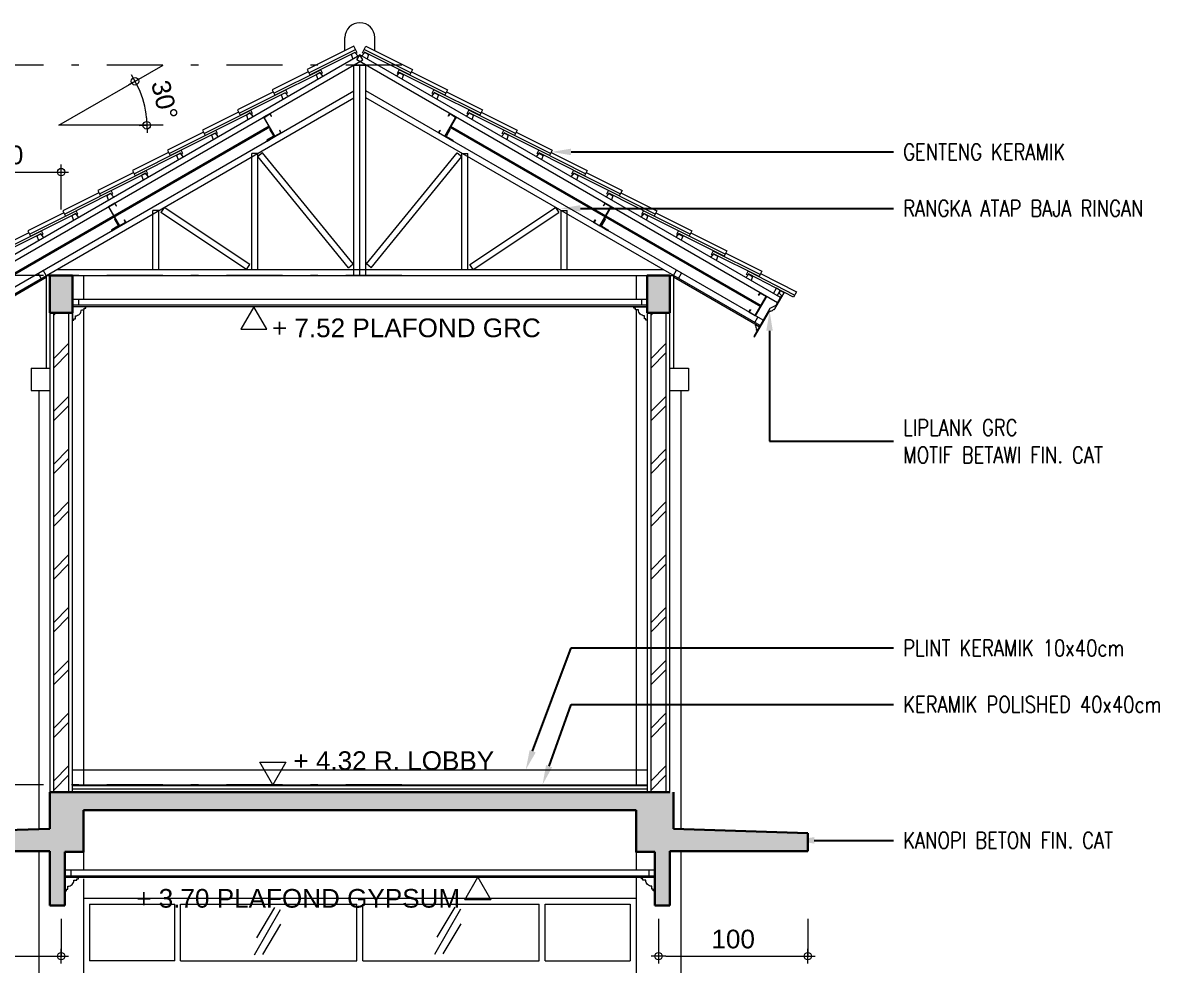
# Model space of a CAD drawing. Header units: millimetres. Extents: x -11 to 1625, y -267 to 180.
# Drawn here: x 1135.52 to 1150.74, y 147.93 to 160.56 of the extents above; entities that cross this region are included whole.
import ezdxf
from ezdxf import colors
from ezdxf.entities.mleader import LeaderData, LeaderLine
from ezdxf.math import Vec2, Vec3

# ---------------------------------------------------------------- set-up
doc = ezdxf.new("R2010")
doc.units = ezdxf.units.MM
doc.linetypes.add('DASHDOT2', pattern=[0.5, 0.25, -0.125, 0, -0.125])
for name, color, linetype, lineweight in [('ars', 11, 'Continuous', 5), ('AS2', 7, 'Continuous', 0), ('blk', 1, 'Continuous', 30), ('GEN', 11, 'Continuous', 5), ('kap', 71, 'Continuous', 15), ('kus', 63, 'Continuous', 15), ('lan', 7, 'Continuous', 15), ('not', 7, 'Continuous', 20), ('pla', 213, 'Continuous', 15), ('sol kol', 8, 'Continuous', 0), ('tem', 5, 'Continuous', 20), ('TEXT KETERANGAN', 7, 'Continuous', 9), ('u', 6, 'Continuous', 20)]:
    doc.layers.add(name, color=color, linetype=linetype, lineweight=lineweight)
doc.styles.add('ATTR', font='romans.shx', dxfattribs={"width": 0.8, "height": 1.735066})
doc.styles.add('S', font='SIMPLEX', dxfattribs={"width": 1.1})
doc.styles.get("Standard").update_dxf_attribs({"font": 'ARIALUNI.TTF'})
doc.linetypes.add('BATTING', pattern='A,0.0001,-0.1,[134,ltypeshp.shx,S=0.1,R=0,X=-0.1,Y=0],-0.2,[134,ltypeshp.shx,S=0.1,R=180,X=0.1,Y=0],-0.1', length=0.4001)
doc.dimstyles.new('SK 50', dxfattribs={"dimtxt": 0.25, "dimasz": 0.1, "dimexe": 0, "dimexo": 0, "dimgap": 0.1, "dimtad": 1, "dimdec": 0, "dimlfac": 50, "dimzin": 12, "dimdsep": 46, "dimtxsty": 'Standard', "dimblk": 'BULAT', "dimcen": 0.1, "dimclrd": 256, "dimclre": 256, "dimclrt": 256, "dimadec": 0, "dimazin": 3, "dimtfac": 1, "dimtdec": 0, "dimtofl": 0, "dimtmove": 0, "dimatfit": 3, "dimldrblk": 'BULAT', "dimfxl": 0, "dimtolj": 1, "dimtzin": 0, "dimlwd": -1, "dimlwe": -1, "dimarcsym": 0})
doc.dimstyles.new('SK100', dxfattribs={"dimtxt": 0.25, "dimasz": 0.1, "dimexe": 0.1, "dimexo": 0, "dimgap": 0.15, "dimtad": 1, "dimdec": 0, "dimlfac": 100, "dimzin": 12, "dimdsep": 46, "dimtxsty": 'Standard', "dimblk": 'BULAT', "dimcen": 0.1, "dimclrd": 256, "dimclre": 256, "dimclrt": 256, "dimadec": 0, "dimazin": 3, "dimtfac": 1, "dimtdec": 0, "dimtofl": 0, "dimtmove": 0, "dimatfit": 3, "dimldrblk": 'BULAT', "dimfxl": 0, "dimtolj": 1, "dimtzin": 0, "dimlwd": -1, "dimlwe": -1, "dimarcsym": 0})

# ---------------------------------------------------------------- blocks, each defined once
blk = doc.blocks.new('BULAT')
for p, q in [((-1, 0), (1, 0)), ((0, -1), (0, 1))]:
    blk.add_line(p, q)
blk.add_circle((0, 0), 0.5)
blk = doc.blocks.new('*D103')
at = {"layer": 'Defpoints', "color": 0, "ltscale": 0.15}
for p in [(1136.032, 158.555), (1134.632, 158.055), (1136.032, 158.055)]:
    blk.add_point(p, dxfattribs=at)
at = {"layer": 'u', "ltscale": 0.15}
for p, q in [((1134.632, 158.055), (1134.632, 158.555)), ((1134.732, 158.555), (1135.932, 158.555)), ((1136.032, 158.055), (1136.032, 158.555))]:
    blk.add_line(p, q, dxfattribs=at)
at = {"layer": 'u', "ltscale": 0.15, "xscale": 0.1, "yscale": 0.1, "zscale": 0.1, "rotation": 180}
blk.add_blockref('BULAT', (1134.632, 158.555), dxfattribs=at)
at = {"layer": 'u', "ltscale": 0.15, "xscale": 0.1, "yscale": 0.1, "zscale": 0.1}
blk.add_blockref('BULAT', (1136.032, 158.555), dxfattribs=at)
at = {"layer": 'u', "ltscale": 0.15, "insert": (1135.332, 158.783), "char_height": 0.25, "attachment_point": 5}
blk.add_mtext('\\A1;70', dxfattribs=at)
blk = doc.blocks.new('PEILA')
blk.add_lwpolyline([(-0.188, -0.325), (0.188, -0.325), (0, 0)], close=True)
at = {"style": 'S', "width": 1.1, "flags": 4}
blk.add_attdef('CAT', (0.265, -0.289), '', height=0.2, dxfattribs=at)
blk = doc.blocks.new('PEIL')
blk.add_lwpolyline([(-0.188, 0.325), (0.188, 0.325), (0, 0)], close=True)
at = {"style": 'S', "width": 1.1, "flags": 4}
blk.add_attdef('CAT', (0.265, 0.036), '', height=0.2, dxfattribs=at)
blk = doc.blocks.new('*D150')
at = {"layer": 'Defpoints', "color": 0, "ltscale": 0.15}
for p in [(1144.032, 148.554), (1146.032, 148.554), (1146.032, 148.054)]:
    blk.add_point(p, dxfattribs=at)
at = {"layer": 'u', "ltscale": 0.15}
for p, q in [((1144.032, 148.554), (1144.032, 148.054)), ((1146.032, 148.554), (1146.032, 148.054)), ((1144.132, 148.054), (1145.932, 148.054))]:
    blk.add_line(p, q, dxfattribs=at)
at = {"layer": 'u', "ltscale": 0.15, "xscale": 0.1, "yscale": 0.1, "zscale": 0.1, "rotation": 180}
blk.add_blockref('BULAT', (1144.032, 148.054), dxfattribs=at)
at = {"layer": 'u', "ltscale": 0.15, "xscale": 0.1, "yscale": 0.1, "zscale": 0.1}
blk.add_blockref('BULAT', (1146.032, 148.054), dxfattribs=at)
at = {"layer": 'u', "ltscale": 0.15, "insert": (1145.032, 148.282), "char_height": 0.25, "attachment_point": 5}
blk.add_mtext('\\A1;100', dxfattribs=at)
blk = doc.blocks.new('*D151')
at = {"layer": 'Defpoints', "color": 0, "ltscale": 0.15}
for p in [(1134.032, 148.554), (1136.032, 148.554), (1136.032, 148.054)]:
    blk.add_point(p, dxfattribs=at)
at = {"layer": 'u', "ltscale": 0.15}
for p, q in [((1134.032, 148.554), (1134.032, 148.054)), ((1136.032, 148.554), (1136.032, 148.054)), ((1134.132, 148.054), (1135.932, 148.054))]:
    blk.add_line(p, q, dxfattribs=at)
at = {"layer": 'u', "ltscale": 0.15, "xscale": 0.1, "yscale": 0.1, "zscale": 0.1, "rotation": 180}
blk.add_blockref('BULAT', (1134.032, 148.054), dxfattribs=at)
at = {"layer": 'u', "ltscale": 0.15, "xscale": 0.1, "yscale": 0.1, "zscale": 0.1}
blk.add_blockref('BULAT', (1136.032, 148.054), dxfattribs=at)
at = {"layer": 'u', "ltscale": 0.15, "insert": (1135.032, 148.282), "char_height": 0.25, "attachment_point": 5}
blk.add_mtext('\\A1;100', dxfattribs=at)
blk = doc.blocks.new('*D152')
at = {"layer": 'Defpoints', "color": 0}
for p in [(1137.399, 159.989), (1137.107, 159.585), (1136.001, 159.182), (1136.001, 159.182), (1137.399, 159.182)]:
    blk.add_point(p, dxfattribs=at)
at = {"layer": 'u'}
blk.add_arc((1136.001, 159.182), 1.178, 4.8668, 25.1332, dxfattribs=at)
at = {"layer": 'u', "xscale": 0.1, "yscale": 0.1, "zscale": 0.1}
for p, rotation in [((1137.021, 159.771), 117.5665893708485), ((1137.178, 159.182), 272.4334106291488)]:
    blk.add_blockref('BULAT', p, dxfattribs=dict(at, rotation=rotation))
at = {"layer": 'u', "insert": (1137.416, 159.521), "char_height": 0.25, "attachment_point": 5, "rotation": 283.4717}
blk.add_mtext('\\A1;30°', dxfattribs=at)

msp = doc.modelspace()

# ---------------------------------------------------------------- hatches: boundary and pattern name
at = {"layer": 'ars'}
h = msp.add_hatch(dxfattribs=at)
h.set_pattern_fill('TEMBOK', color=256, scale=0.5)
h.set_pattern_definition([(45, (1108.0408, 51.0927), (-0.3535534, 0.3535534), []), (45, (1108.1658, 51.0927), (-0.3535534, 0.3535534), [])])
h.paths.add_polyline_path([(1135.9323803, 150.2507312), (1135.9323803, 156.6707312), (1136.1323803, 156.6707312), (1136.1323803, 150.2507312)])
h = msp.add_hatch(dxfattribs=at)
h.set_pattern_fill('TEMBOK', color=256, scale=0.5)
h.set_pattern_definition([(45, (1116.0408, 51.0927), (-0.3535534, 0.3535534), []), (45, (1116.1658, 51.0927), (-0.3535534, 0.3535534), [])])
h.paths.add_polyline_path([(1143.9323803, 150.2507312), (1143.9323803, 156.6707312), (1144.1323803, 156.6707312), (1144.1323803, 150.2507312)])
at = {"layer": 'sol kol'}
h = msp.add_hatch(color=256, dxfattribs=at)
h.dxf.hatch_style = 1
h.paths.add_polyline_path([(1135.8823803, 156.6707312), (1136.1823803, 156.6707312), (1136.1823803, 157.1707312), (1135.8823803, 157.1707312)])
h = msp.add_hatch(color=256, dxfattribs=at)
h.dxf.hatch_style = 1
h.paths.add_polyline_path([(1144.1823803, 157.1707312), (1143.8823803, 157.1707312), (1143.8823803, 156.6707312), (1144.1823803, 156.6707312)])
h = msp.add_hatch(color=256, dxfattribs=at)
h.dxf.hatch_style = 1
h.paths.add_polyline_path([(1135.8823803, 150.2507312), (1135.8823803, 149.7607312), (1134.0323803, 149.7007312), (1134.0323803, 149.4607312), (1135.8823803, 149.4607312), (1135.8823803, 148.7307312), (1136.0823803, 148.7307312), (1136.0823803, 149.0507312), (1136.0823803, 149.1923769), (1136.0823803, 149.4507312), (1136.3323803, 149.4507312), (1136.3323803, 150.0107312), (1143.7323803, 150.0107312), (1143.7323803, 149.4507312), (1143.9823803, 149.4507312), (1143.9823803, 149.1958924), (1143.9823803, 149.0507312), (1143.9823803, 148.7307312), (1144.1823803, 148.7307312), (1144.1823803, 149.4607312), (1146.0323803, 149.4607312), (1146.0323803, 149.7007312), (1144.2323803, 149.7607312), (1144.2323803, 150.2507312)])

# ---------------------------------------------------------------- linework, layer by layer
at = {"layer": 'ars'}
for p, q in [((1138.818209, 159.1694189), (1134.6573034, 156.7671189)), ((1138.826209, 159.1555625), (1134.6653034, 156.7532625)), ((1141.2385516, 159.1555625), (1145.3994573, 156.7532625)), ((1141.2465516, 159.1694189), (1145.4074573, 156.7671189)), ((1134.6823803, 156.4836844), (1135.8323803, 157.1476372)), ((1145.3823803, 156.4836844), (1144.2323803, 157.1476372)), ((1143.8823803, 156.7507312), (1136.1823803, 156.7507312)), ((1136.1823803, 150.5507312), (1143.8823803, 150.5507312)), ((1136.0823803, 149.1107312), (1143.9823803, 149.1107312))]:
    msp.add_line(p, q, dxfattribs=at)
for points in [[(1140.0057577, 160.111394), (1139.9670975, 160.1583555), (1139.915136, 160.1283555), (1139.9364757, 160.071394)], [(1140.0590029, 160.111394), (1140.0976632, 160.1583555), (1140.1496247, 160.1283555), (1140.128285, 160.071394)], [(1139.5381913, 159.8414444), (1139.4995311, 159.888406), (1139.4475696, 159.858406), (1139.4689093, 159.8014444)], [(1140.5265693, 159.8414444), (1140.5652296, 159.888406), (1140.6171911, 159.858406), (1140.5958513, 159.8014444)], [(1139.070625, 159.5714949), (1139.0319647, 159.6184564), (1138.9800032, 159.5884564), (1139.0013429, 159.5314949)], [(1140.9941357, 159.5714949), (1141.032796, 159.6184564), (1141.0847575, 159.5884564), (1141.0634177, 159.5314949)], [(1138.6030586, 159.3015453), (1138.5643983, 159.3485068), (1138.5124368, 159.3185068), (1138.5337765, 159.2615453)], [(1141.4617021, 159.3015453), (1141.5003623, 159.3485068), (1141.5523239, 159.3185068), (1141.5309841, 159.2615453)], [(1138.1354922, 159.0315957), (1138.0968319, 159.0785572), (1138.0448704, 159.0485572), (1138.0662101, 158.9915957)], [(1141.9292685, 159.0315957), (1141.9679287, 159.0785572), (1142.0198903, 159.0485572), (1141.9985505, 158.9915957)], [(1137.6679258, 158.7616461), (1137.6292655, 158.8086076), (1137.577304, 158.7786076), (1137.5986438, 158.7216461)], [(1142.3968349, 158.7616461), (1142.4354951, 158.8086076), (1142.4874567, 158.7786076), (1142.4661169, 158.7216461)], [(1137.2003594, 158.4916965), (1137.1616991, 158.5386581), (1137.1097376, 158.5086581), (1137.1310774, 158.4516965)], [(1142.8644013, 158.4916965), (1142.9030615, 158.5386581), (1142.955023, 158.5086581), (1142.9336833, 158.4516965)], [(1136.732793, 158.221747), (1136.6941328, 158.2687085), (1136.6421712, 158.2387085), (1136.663511, 158.181747)], [(1143.3319677, 158.221747), (1143.3706279, 158.2687085), (1143.4225894, 158.2387085), (1143.4012497, 158.181747)], [(1136.2652266, 157.9517974), (1136.2265664, 157.9987589), (1136.1746048, 157.9687589), (1136.1959446, 157.9117974)], [(1143.799534, 157.9517974), (1143.8381943, 157.9987589), (1143.8901558, 157.9687589), (1143.8688161, 157.9117974)], [(1135.7976602, 157.6818478), (1135.759, 157.7288093), (1135.7070385, 157.6988093), (1135.7283782, 157.6418478)], [(1144.2671004, 157.6818478), (1144.3057607, 157.7288093), (1144.3577222, 157.6988093), (1144.3363825, 157.6418478)], [(1144.7346668, 157.4118982), (1144.7733271, 157.4588597), (1144.8252886, 157.4288597), (1144.8039489, 157.3718982)], [(1145.2022332, 157.1419486), (1145.2408935, 157.1889102), (1145.292855, 157.1589102), (1145.2715152, 157.1019486)]]:
    msp.add_lwpolyline(points, dxfattribs=at)
for points in [[(1138.8332253, 159.13421), (1138.8280292, 159.13121, 0.4142135624), (1138.825833, 159.1230138), (1138.873833, 159.0398754, -0.4142135624), (1138.8716369, 159.0316792), (1138.7884984, 158.9836792, 0.4142135624), (1138.7863023, 158.9754831), (1138.7893023, 158.9702869), (1138.8932253, 159.0302869)], [(1141.2315353, 159.13421), (1141.2367315, 159.13121, -0.4142135624), (1141.2389276, 159.1230138), (1141.1909276, 159.0398754, 0.4142135624), (1141.1931238, 159.0316792), (1141.2762622, 158.9836792, -0.4142135624), (1141.2784584, 158.9754831), (1141.2754584, 158.9702869), (1141.1715353, 159.0302869)], [(1136.7547643, 157.93421), (1136.7495682, 157.93121, 0.4142135624), (1136.747372, 157.9230138), (1136.795372, 157.8398754, -0.4142135624), (1136.7931759, 157.8316792), (1136.7100375, 157.7836792, 0.4142135624), (1136.7078413, 157.7754831), (1136.7108413, 157.7702869), (1136.8147643, 157.8302869)], [(1143.3099963, 157.93421), (1143.3151925, 157.93121, -0.4142135624), (1143.3173886, 157.9230138), (1143.2693886, 157.8398754, 0.4142135624), (1143.2715848, 157.8316792), (1143.3547232, 157.7836792, -0.4142135624), (1143.3569194, 157.7754831), (1143.3539194, 157.7702869), (1143.2499963, 157.8302869)], [(1145.3195047, 156.3467806), (1145.5195047, 156.6931907, 0.4142135624), (1145.5331649, 156.696851, 0.296440068), (1145.5756816, 156.718492), (1145.5843419, 156.713492), (1145.5893419, 156.7221523), (1145.7143419, 156.9386586), (1145.6623803, 156.9686586), (1145.6495765, 156.9344817), (1145.6806816, 156.9003573), (1145.6041431, 156.7677888), (1145.5223803, 156.7261715), (1145.3073803, 156.3537806)]]:
    msp.add_lwpolyline(points, format="xyb", close=True, dxfattribs=at)
for points in [[(1135.9323803, 150.2507312), (1135.9323803, 156.6707312), (1136.1323803, 156.6707312), (1136.1323803, 150.2507312)], [(1143.9323803, 150.2507312), (1143.9323803, 156.6707312), (1144.1323803, 156.6707312), (1144.1323803, 150.2507312)]]:
    msp.add_lwpolyline(points, close=True, dxfattribs=at)
at = {"layer": 'ars', "linetype": 'BATTING', "ltscale": 0.1}
msp.add_lwpolyline([(1136.1823803, 150.2957312), (1143.8823803, 150.2957312)], dxfattribs=at)
at = {"layer": 'ars', "color": 130}
for points in [[(1141.3025889, 148.7117556), (1141.0638375, 148.3080247)], [(1138.9661029, 148.6763676), (1138.6153072, 148.0678792)], [(1138.8869918, 148.7048765), (1138.6482404, 148.3011456)], [(1141.3817, 148.6832467), (1141.0309043, 148.0747583)], [(1138.9689909, 148.4813987), (1138.7302395, 148.0776677)], [(1141.384588, 148.4882778), (1141.1458366, 148.0845469)]]:
    msp.add_lwpolyline(points, dxfattribs=at)
at = {"layer": 'AS2', "linetype": 'DASHDOT2', "ltscale": 3}
for p, q in [((1140.5956662, 159.9882005), (1130.6958436, 159.9882005)), ((1140.5956662, 157.1707312), (1130.6958436, 157.1707312)), ((1140.5956662, 150.3507312), (1130.6958436, 150.3507312))]:
    msp.add_line(p, q, dxfattribs=at)
at = {"layer": 'blk'}
for p, q in [((1135.8823803, 150.2507312), (1144.1823803, 150.2507312)), ((1135.8823803, 150.2507312), (1135.8823803, 149.7607312)), ((1144.2323803, 150.2507312), (1144.2323803, 149.7607312)), ((1136.3323803, 150.0107312), (1143.7323803, 150.0107312)), ((1135.8823803, 149.7607312), (1134.0323803, 149.7007312)), ((1144.2323803, 149.7607312), (1146.0323803, 149.7007312)), ((1146.0323803, 149.7007312), (1146.0323803, 149.4607312)), ((1135.8823803, 149.4607312), (1134.0323803, 149.4607312)), ((1135.8823803, 149.4607312), (1135.8823803, 148.7307312)), ((1143.9823803, 149.4507312), (1143.9823803, 149.0507312)), ((1144.1823803, 149.4607312), (1144.1823803, 148.7307312)), ((1144.1823803, 149.4607312), (1146.0323803, 149.4607312)), ((1143.9823803, 149.2507312), (1143.9823803, 149.2507312)), ((1136.0823803, 149.0507312), (1136.0823803, 148.7307312)), ((1143.9823803, 149.0507312), (1143.9823803, 148.7307312)), ((1136.0823803, 148.7307312), (1135.8823803, 148.7307312)), ((1143.9823803, 148.7307312), (1144.1823803, 148.7307312))]:
    msp.add_line(p, q, dxfattribs=at)
for points in [[(1135.8823803, 156.6707312), (1136.1823803, 156.6707312), (1136.1823803, 157.1707312), (1135.8823803, 157.1707312)], [(1144.1823803, 156.6707312), (1143.8823803, 156.6707312), (1143.8823803, 157.1707312), (1144.1823803, 157.1707312)], [(1144.1823803, 156.6707312), (1143.8823803, 156.6707312), (1143.8823803, 157.1707312), (1144.1823803, 157.1707312)]]:
    msp.add_lwpolyline(points, close=True, dxfattribs=at)
for points in [[(1136.0823803, 149.4507312), (1136.3323803, 149.4507312), (1136.3323803, 150.0107312)], [(1143.9823803, 149.4507312), (1143.7323803, 149.4507312), (1143.7323803, 150.0107312)], [(1136.0823803, 149.4507312), (1136.0823803, 149.0507312)]]:
    msp.add_lwpolyline(points, dxfattribs=at)
at = {"layer": 'GEN', "color": 11}
for p, q in [((1139.3493742, 159.8832085), (1139.9753319, 160.1965407)), ((1140.7153864, 159.8832085), (1140.0894288, 160.1965407)), ((1138.8818079, 159.6132589), (1139.5077655, 159.9265911)), ((1141.1829528, 159.6132589), (1140.5569952, 159.9265911)), ((1138.4142415, 159.3433093), (1139.0401991, 159.6566415)), ((1141.6505192, 159.3433093), (1141.0245616, 159.6566415)), ((1137.9466751, 159.0733597), (1138.5726327, 159.3866919)), ((1142.1180856, 159.0733597), (1141.492128, 159.3866919)), ((1137.4791087, 158.8034102), (1138.1050663, 159.1167423)), ((1142.585652, 158.8034102), (1141.9596944, 159.1167423)), ((1137.0115423, 158.5334606), (1137.6374999, 158.8467927)), ((1143.0532184, 158.5334606), (1142.4272607, 158.8467927)), ((1136.5439759, 158.263511), (1137.1699335, 158.5768432)), ((1143.5207848, 158.263511), (1142.8948271, 158.5768432)), ((1136.0764095, 157.9935614), (1136.7023671, 158.3068936)), ((1143.9883511, 157.9935614), (1143.3623935, 158.3068936)), ((1135.6088431, 157.7236118), (1136.2348008, 158.036944)), ((1144.4559175, 157.7236118), (1143.8299599, 158.036944)), ((1135.140665, 157.4547218), (1135.7666227, 157.7680539)), ((1144.9240956, 157.4547218), (1144.298138, 157.7680539)), ((1145.3917935, 157.1849999), (1144.7658359, 157.4983321)), ((1145.8551106, 156.9050926), (1145.2342129, 157.2283356))]:
    msp.add_line(p, q, dxfattribs=at)
for points in [[(1139.952951, 160.2412519), (1139.3269934, 159.9279197), (1139.3628028, 159.8563817), (1139.9708759, 160.1607615), (1139.9798282, 160.142877), (1139.9977127, 160.1518294), (1139.952951, 160.2412519)], [(1140.1118097, 160.2412519), (1140.7377673, 159.9279197), (1140.7019579, 159.8563817), (1140.0938848, 160.1607615), (1140.0849324, 160.142877), (1140.0670479, 160.1518294), (1140.1118097, 160.2412519)], [(1139.3413641, 159.8992108), (1138.859427, 159.6579702), (1138.8952364, 159.5864321), (1139.5033095, 159.890812), (1139.5122618, 159.8729275), (1139.5301463, 159.8818798), (1139.5077655, 159.9265911)], [(1140.7233966, 159.8992108), (1141.2053337, 159.6579702), (1141.1695243, 159.5864321), (1140.5614512, 159.890812), (1140.5524988, 159.8729275), (1140.5346143, 159.8818798), (1140.5569952, 159.9265911)], [(1138.8737977, 159.6292612), (1138.3918606, 159.3880206), (1138.42767, 159.3164826), (1139.0357431, 159.6208624), (1139.0446955, 159.6029779), (1139.06258, 159.6119302), (1139.0401991, 159.6566415)], [(1141.190963, 159.6292612), (1141.6729001, 159.3880206), (1141.6370907, 159.3164826), (1141.0290176, 159.6208624), (1141.0200652, 159.6029779), (1141.0021807, 159.6119302), (1141.0245616, 159.6566415)], [(1138.4062313, 159.3593116), (1137.9242942, 159.118071), (1137.9601036, 159.046533), (1138.5681767, 159.3509128), (1138.5771291, 159.3330283), (1138.5950136, 159.3419806), (1138.5726327, 159.3866919)], [(1141.6585294, 159.3593116), (1142.1404665, 159.118071), (1142.1046571, 159.046533), (1141.4965839, 159.3509128), (1141.4876316, 159.3330283), (1141.4697471, 159.3419806), (1141.492128, 159.3866919)], [(1137.9386649, 159.089362), (1137.4567278, 158.8481214), (1137.4925372, 158.7765834), (1138.1006103, 159.0809632), (1138.1095627, 159.0630787), (1138.1274472, 159.0720311), (1138.1050663, 159.1167423)], [(1142.1260958, 159.089362), (1142.6080328, 158.8481214), (1142.5722235, 158.7765834), (1141.9641503, 159.0809632), (1141.955198, 159.0630787), (1141.9373135, 159.0720311), (1141.9596944, 159.1167423)], [(1137.4710985, 158.8194124), (1136.9891614, 158.5781718), (1137.0249708, 158.5066338), (1137.6330439, 158.8110136), (1137.6419963, 158.7931291), (1137.6598808, 158.8020815), (1137.6374999, 158.8467927)], [(1142.5936621, 158.8194124), (1143.0755992, 158.5781718), (1143.0397898, 158.5066338), (1142.4317167, 158.8110136), (1142.4227644, 158.7931291), (1142.4048799, 158.8020815), (1142.4272607, 158.8467927)], [(1137.0035321, 158.5494628), (1136.521595, 158.3082222), (1136.5574044, 158.2366842), (1137.1654776, 158.5410641), (1137.1744299, 158.5231796), (1137.1923144, 158.5321319), (1137.1699335, 158.5768432)], [(1143.0612285, 158.5494628), (1143.5431656, 158.3082222), (1143.5073562, 158.2366842), (1142.8992831, 158.5410641), (1142.8903308, 158.5231796), (1142.8724463, 158.5321319), (1142.8948271, 158.5768432)], [(1136.5359657, 158.2795133), (1136.0540286, 158.0382727), (1136.089838, 157.9667346), (1136.6979112, 158.2711145), (1136.7068635, 158.25323), (1136.724748, 158.2621823), (1136.7023671, 158.3068936)], [(1143.5287949, 158.2795133), (1144.010732, 158.0382727), (1143.9749226, 157.9667346), (1143.3668495, 158.2711145), (1143.3578972, 158.25323), (1143.3400126, 158.2621823), (1143.3623935, 158.3068936)], [(1136.0683993, 158.0095637), (1135.5864623, 157.7683231), (1135.6222717, 157.6967851), (1136.2303448, 158.0011649), (1136.2392971, 157.9832804), (1136.2571816, 157.9922327), (1136.2348008, 158.036944)], [(1143.9963613, 158.0095637), (1144.4782984, 157.7683231), (1144.442489, 157.6967851), (1143.8344159, 158.0011649), (1143.8254635, 157.9832804), (1143.807579, 157.9922327), (1143.8299599, 158.036944)], [(1135.6002352, 157.7406806), (1135.1182842, 157.499433), (1135.1540935, 157.427895), (1135.7621667, 157.7322748), (1135.771119, 157.7143903), (1135.7890035, 157.7233427), (1135.7666227, 157.7680539)], [(1144.4645254, 157.7406806), (1144.9464765, 157.499433), (1144.9106671, 157.427895), (1144.302594, 157.7322748), (1144.2936416, 157.7143903), (1144.2757571, 157.7233427), (1144.298138, 157.7680539)], [(1144.9322233, 157.4709588), (1145.4141744, 157.2297112), (1145.378365, 157.1581731), (1144.7702919, 157.462553), (1144.7613395, 157.4446685), (1144.743455, 157.4536208), (1144.7658359, 157.4983321)], [(1145.3988093, 157.1990157), (1145.8781994, 156.9494424), (1145.8412574, 156.8784827), (1145.2380996, 157.1924902), (1145.2288641, 157.1747503), (1145.2111241, 157.1839858), (1145.2342129, 157.2283356)]]:
    msp.add_lwpolyline(points, dxfattribs=at)
at = {"layer": 'kap'}
for p, q in [((1139.8323803, 160.1808985), (1139.8323803, 160.3554678)), ((1140.2323803, 160.1808985), (1140.2323803, 160.3554678)), ((1134.3990791, 156.8743766), (1140.0323803, 160.1267646)), ((1139.9923803, 160.0574825), (1140.0323803, 160.1267646)), ((1140.0723803, 160.0574825), (1140.0323803, 160.1267646)), ((1145.6656816, 156.8743766), (1140.0323803, 160.1267646)), ((1134.4390791, 156.8050945), (1140.0723803, 160.0574825)), ((1139.9523803, 157.1707312), (1139.9523803, 159.9882005)), ((1139.9523803, 159.9882005), (1140.1123803, 159.9882005)), ((1145.6256816, 156.8050945), (1139.9923803, 160.0574825)), ((1140.0323803, 157.1707312), (1140.0323803, 159.9882005)), ((1140.1123803, 157.1707312), (1140.1123803, 159.9882005)), ((1134.6323803, 156.5702869), (1139.9523803, 159.6417903)), ((1134.6723803, 156.5010049), (1139.9523803, 159.5494143)), ((1145.4323803, 156.5702869), (1140.1123803, 159.6417903)), ((1145.3923803, 156.5010049), (1140.1123803, 159.5494143)), ((1138.585235, 157.2507312), (1138.585235, 158.8062806)), ((1138.665235, 158.8062806), (1138.585235, 158.8062806)), ((1138.7271939, 158.8139658), (1138.665235, 158.7633585)), ((1138.665235, 157.2507312), (1138.665235, 158.8062806)), ((1139.8808341, 157.2750936), (1138.665235, 158.7633585)), ((1139.942793, 157.325701), (1138.7271939, 158.8139658)), ((1140.1219677, 157.325701), (1141.3375668, 158.8139658)), ((1140.1839265, 157.2750936), (1141.3995256, 158.7633585)), ((1141.3375668, 158.8139658), (1141.3995256, 158.7633585)), ((1141.3995256, 157.2507312), (1141.3995256, 158.8062806)), ((1141.3995256, 158.8062806), (1141.4795256, 158.8062806)), ((1141.4795256, 157.2507312), (1141.4795256, 158.8062806)), ((1137.2580897, 157.2507312), (1137.2580897, 158.0400529)), ((1137.3380897, 158.0400529), (1137.2580897, 158.0400529)), ((1137.3380897, 157.2507312), (1137.3380897, 158.0400529)), ((1137.4109614, 158.0821254), (1137.3665673, 158.0155735)), ((1138.5131535, 157.2507312), (1137.3665673, 158.0155735)), ((1138.5575476, 157.3172831), (1137.4109614, 158.0821254)), ((1141.507213, 157.3172831), (1142.6537992, 158.0821254)), ((1141.5516072, 157.2507312), (1142.6981934, 158.0155735)), ((1142.6537992, 158.0821254), (1142.6981934, 158.0155735)), ((1142.726671, 157.2507312), (1142.726671, 158.0400529)), ((1142.726671, 158.0400529), (1142.806671, 158.0400529)), ((1142.806671, 157.2507312), (1142.806671, 158.0400529)), ((1135.8323803, 157.1707312), (1135.7923803, 157.2400132)), ((1135.9709444, 157.2507312), (1144.0938163, 157.2507312)), ((1138.5131535, 157.2507312), (1138.5575476, 157.3172831)), ((1139.8808341, 157.2750936), (1139.942793, 157.325701)), ((1140.1839265, 157.2750936), (1140.1219677, 157.325701)), ((1141.5516072, 157.2507312), (1141.507213, 157.3172831)), ((1144.2323803, 157.1707312), (1144.2723803, 157.2400132)), ((1135.7630983, 157.1307312), (1135.7230983, 157.2000132)), ((1135.8323803, 157.1707312), (1144.2323803, 157.1707312)), ((1144.3016624, 157.1307312), (1144.3416624, 157.2000132)), ((1145.5704188, 156.9293766), (1145.6104188, 156.9986586)), ((1145.6623803, 156.9686586), (1145.6104188, 156.9986586)), ((1145.6223803, 156.8993766), (1145.6623803, 156.9686586)), ((1145.3230983, 156.5410049), (1145.3630983, 156.6102869))]:
    msp.add_line(p, q, dxfattribs=at)
for points in [[(1138.9558441, 159.1126279), (1138.9735441, 159.0819706), (1138.894909, 159.0365706), (1138.749509, 159.2884108), (1138.8281441, 159.3338108), (1138.8458441, 159.3031535), (1138.8498279, 159.3054535), (1138.8298279, 159.3400945), (1138.7432253, 159.2900945), (1138.8932253, 159.0302869), (1138.9798279, 159.0802869), (1138.9598279, 159.1149279)], [(1141.1089165, 159.1126279), (1141.0912165, 159.0819706), (1141.1698516, 159.0365706), (1141.3152516, 159.2884108), (1141.2366165, 159.3338108), (1141.2189165, 159.3031535), (1141.2149328, 159.3054535), (1141.2349328, 159.3400945), (1141.3215353, 159.2900945), (1141.1715353, 159.0302869), (1141.0849328, 159.0802869), (1141.1049328, 159.1149279)], [(1136.8773832, 157.9126279), (1136.8950832, 157.8819706), (1136.8164481, 157.8365706), (1136.6710481, 158.0884108), (1136.7496832, 158.1338108), (1136.7673832, 158.1031535), (1136.7713669, 158.1054535), (1136.7513669, 158.1400945), (1136.6647643, 158.0900945), (1136.8147643, 157.8302869), (1136.9013669, 157.8802869), (1136.8813669, 157.9149279)], [(1143.1873775, 157.9126279), (1143.1696775, 157.8819706), (1143.2483126, 157.8365706), (1143.3937126, 158.0884108), (1143.3150775, 158.1338108), (1143.2973775, 158.1031535), (1143.2933938, 158.1054535), (1143.3133938, 158.1400945), (1143.3999963, 158.0900945), (1143.2499963, 157.8302869), (1143.1633938, 157.8802869), (1143.1833938, 157.9149279)], [(1145.2658385, 156.7126279), (1145.2481385, 156.6819706), (1145.3267736, 156.6365706), (1145.4721736, 156.8884108), (1145.3935385, 156.9338108), (1145.3758385, 156.9031535), (1145.3718547, 156.9054535), (1145.3918547, 156.9400945), (1145.4784573, 156.8900945), (1145.3284573, 156.6302869), (1145.2418547, 156.6802869), (1145.2618547, 156.7149279)]]:
    msp.add_lwpolyline(points, close=True, dxfattribs=at)
msp.add_arc((1140.0323803, 160.3554678), 0.2, 0, 180, dxfattribs=at)
at = {"layer": 'kus'}
for p, q in [((1136.3323803, 148.8307312), (1143.7323803, 148.8307312)), ((1136.4123803, 148.7507312), (1136.4123803, 147.9907312)), ((1136.4123803, 148.7507312), (1137.5523803, 148.7507312)), ((1137.5523803, 147.9907312), (1137.5523803, 148.7507312)), ((1137.6323803, 148.7507312), (1139.9923803, 148.7507312)), ((1137.6323803, 147.9907312), (1137.6323803, 148.7507312)), ((1139.9923803, 147.9907312), (1139.9923803, 148.7507312)), ((1140.0723803, 147.9907312), (1140.0723803, 148.7507312)), ((1140.0723803, 148.7507312), (1142.4323803, 148.7507312)), ((1142.4323803, 147.9907312), (1142.4323803, 148.7507312)), ((1142.5123803, 147.9907312), (1142.5123803, 148.7507312)), ((1142.5123803, 148.7507312), (1143.6523803, 148.7507312)), ((1143.6523803, 148.7507312), (1143.6523803, 147.9907312)), ((1137.5523803, 147.9907312), (1136.4123803, 147.9907312)), ((1137.6323803, 147.9907312), (1139.9923803, 147.9907312)), ((1140.0723803, 147.9907312), (1142.4323803, 147.9907312)), ((1142.5123803, 147.9907312), (1143.6523803, 147.9907312))]:
    msp.add_line(p, q, dxfattribs=at)
at = {"layer": 'lan'}
for p, q in [((1135.8323803, 157.1707312), (1135.8323803, 155.9307312)), ((1136.3323803, 157.1707312), (1136.3323803, 156.8507312)), ((1143.7323803, 157.1707312), (1143.7323803, 156.8507312)), ((1144.2323803, 157.1707312), (1144.2323803, 155.9307312)), ((1136.3323803, 156.7107312), (1136.3323803, 150.3507312)), ((1143.7323803, 156.7107312), (1143.7323803, 150.3507312)), ((1135.6323803, 155.9307312), (1135.8823803, 155.9307312)), ((1135.6323803, 155.9307312), (1135.6323803, 155.6307312)), ((1144.1823803, 155.9307312), (1144.4323803, 155.9307312)), ((1144.4323803, 155.9307312), (1144.4323803, 155.6307312)), ((1135.6323803, 155.6307312), (1135.8823803, 155.6307312)), ((1135.7323803, 155.6307312), (1135.7323803, 149.7558663)), ((1144.1823803, 155.6307312), (1144.4323803, 155.6307312)), ((1144.3323803, 155.6307312), (1144.3323803, 149.7558663)), ((1136.1823803, 150.3507312), (1143.8823803, 150.3507312)), ((1136.1823803, 150.3407312), (1143.8823803, 150.3407312)), ((1136.3323803, 150.0107312), (1136.3323803, 149.2107312)), ((1143.7323803, 150.0107312), (1143.7323803, 149.2107312)), ((1135.7323803, 149.4607312), (1135.7323803, 140.4707312)), ((1144.3323803, 149.4607312), (1144.3323803, 140.4707312)), ((1136.3323803, 149.0907312), (1136.3323803, 140.4707312)), ((1143.7323803, 149.1107312), (1143.7323803, 140.4707312))]:
    msp.add_line(p, q, dxfattribs=at)
for points in [[(1136.3423803, 156.7107312), (1136.3423803, 156.7307312), (1136.3623803, 156.7307312), (1136.3623803, 156.7507312), (1136.1823803, 156.7507312), (1136.1823803, 156.5707312), (1136.2023803, 156.5707312), (1136.2023803, 156.5907312), (1136.2223803, 156.5907312), (1136.2223803, 156.6307312, 0.4142135624), (1136.3023803, 156.7107312)], [(1143.7223803, 156.7107312), (1143.7223803, 156.7307312), (1143.7023803, 156.7307312), (1143.7023803, 156.7507312), (1143.8823803, 156.7507312), (1143.8823803, 156.5707312), (1143.8623803, 156.5707312), (1143.8623803, 156.5907312), (1143.8423803, 156.5907312), (1143.8423803, 156.6307312, -0.4142135624), (1143.7623803, 156.7107312)], [(1145.3295256, 156.498804), (1145.332859, 156.5045775), (1145.3270855, 156.5079109), (1145.3304188, 156.5136844), (1145.3823803, 156.4836844), (1145.3523803, 156.4317229), (1145.3466068, 156.4350562), (1145.3499402, 156.4408297), (1145.3441667, 156.444163), (1145.3508333, 156.45571, -0.4142135624), (1145.3410726, 156.4921374)], [(1136.2423803, 149.0707312), (1136.2423803, 149.0907312), (1136.2623803, 149.0907312), (1136.2623803, 149.1107312), (1136.0823803, 149.1107312), (1136.0823803, 148.9307312), (1136.1023803, 148.9307312), (1136.1023803, 148.9507312), (1136.1223803, 148.9507312), (1136.1223803, 148.9907312, 0.4142135624), (1136.2023803, 149.0707312)], [(1143.8223803, 149.0707312), (1143.8223803, 149.0907312), (1143.8023803, 149.0907312), (1143.8023803, 149.1107312), (1143.9823803, 149.1107312), (1143.9823803, 148.9307312), (1143.9623803, 148.9307312), (1143.9623803, 148.9507312), (1143.9423803, 148.9507312), (1143.9423803, 148.9907312, -0.4142135624), (1143.8623803, 149.0707312)]]:
    msp.add_lwpolyline(points, format="xyb", close=True, dxfattribs=at)
at = {"layer": 'pla'}
for p, q in [((1143.8823803, 156.8507312), (1136.1823803, 156.8507312)), ((1136.2623803, 156.8507312), (1136.2623803, 156.7707312)), ((1143.8023803, 156.8507312), (1143.8023803, 156.7707312)), ((1143.8823803, 156.7707312), (1136.1823803, 156.7707312)), ((1136.0823803, 149.2107312), (1143.9823803, 149.2107312)), ((1136.1623803, 149.2107312), (1136.1623803, 149.1307312)), ((1143.9023803, 149.2107312), (1143.9023803, 149.1307312)), ((1136.0823803, 149.1307312), (1143.9823803, 149.1307312))]:
    msp.add_line(p, q, dxfattribs=at)
at = {"layer": 'tem'}
for p, q in [((1135.8823803, 156.6707312), (1135.8823803, 150.2507312)), ((1136.1823803, 150.2507312), (1136.1823803, 156.6707312)), ((1143.8823803, 156.6707312), (1143.8823803, 150.2507312)), ((1144.1823803, 150.2507312), (1144.1823803, 156.6707312))]:
    msp.add_line(p, q, dxfattribs=at)
at = {"layer": 'u'}
for p, q in [((1136.0006873, 159.1821228), (1137.398711, 159.9892722)), ((1137.398711, 159.1821228), (1136.0006873, 159.1821228))]:
    msp.add_line(p, q, dxfattribs=at)

# ---------------------------------------------------------------- block references
at = {"layer": 'not'}
ref = msp.add_blockref('PEILA', (1138.611243, 156.7507312), dxfattribs=dict(at, xscale=0.9237604307034012, yscale=0.9237604307034012, zscale=0.9237604307034012))
ref.add_attrib('CAT', '+ 7.52 PLAFOND GRC', (1138.8545883, 156.3441794), dxfattribs={"layer": '0', "height": 0.25, "flags": 4})
ref = msp.add_blockref('PEIL', (1138.8662406, 150.3507312), dxfattribs=dict(at, xscale=0.9237604307034012, yscale=0.9237604307034012, zscale=0.9237604307034012))
ref.add_attrib('CAT', '+ 4.32 R. LOBBY', (1139.1429141, 150.5480371), dxfattribs={"layer": '0', "height": 0.25, "flags": 4})
ref = msp.add_blockref('PEILA', (1141.6120534, 149.1107312), dxfattribs=dict(at, xscale=-0.9237604307034012, yscale=0.9237604307034012, zscale=0.9237604307034012))
ref.add_attrib('CAT', '+ 3.70 PLAFOND GYPSUM', (1137.0377053, 148.7041794), dxfattribs={"layer": '0', "height": 0.25, "flags": 4})

# ---------------------------------------------------------------- dimensions: what is measured, and where the dimension line sits
at = {"layer": 'u'}
dim = msp.add_angular_dim_2l(base=(1137.1072948, 159.584895), line1=((1137.398711, 159.1821228), (1136.0006873, 159.1821228)), line2=((1136.0006873, 159.1821228), (1137.398711, 159.9892722)), dimstyle='SK100', override={"dimfxlon": 1, "dimarcsym": 1}, dxfattribs=at)
dim.commit()
dim.dimension.update_dxf_attribs({"geometry": '*D152', "text_midpoint": (1137.1459122, 159.4564685), "dimtype": 162})
at = {"layer": 'u', "ltscale": 0.15}
for base, p1, p2, picture, middle in [((1136.0323803, 158.5550481), (1134.6323803, 158.0550481), (1136.0323803, 158.0550481), '*D103', (1135.3323803, 158.5550481)), ((1136.0323803, 148.0541825), (1134.0323803, 148.5541825), (1136.0323803, 148.5541825), '*D151', (1135.0323803, 148.0541825)), ((1146.0323803, 148.0541825), (1144.0323803, 148.5541825), (1146.0323803, 148.5541825), '*D150', (1145.0323803, 148.0541825))]:
    dim = msp.add_linear_dim(base=base, p1=p1, p2=p2, dimstyle='SK 50', dxfattribs=at)
    dim.commit()
    dim.dimension.update_dxf_attribs({"geometry": picture, "text_midpoint": middle, "dimtype": 160})

# ---------------------------------------------------------------- leaders
at = {"layer": 'TEXT KETERANGAN'}
ml = msp.add_multileader_mtext('Standard', dxfattribs=at)
ml.set_content('{\\C90;GENTENG KERAMIK}', color=256, style='ATTR')
ml.set_leader_properties()
ml.build(insert=Vec2(0, 0))
ml.multileader.update_dxf_attribs({"text_left_attachment_type": 2, "text_right_attachment_type": 2, "dogleg_length": 2.367, "arrow_head_size": 0.2637542})
ctx = ml.context
ctx.base_point, ctx.char_height, ctx.arrow_head_size, ctx.landing_gap_size, ctx.plane_origin = Vec3(1147.1778577, 158.825289), 0.219795203, 0.2637542, 0.1318771, Vec3(1148.2239989, 157.9211547)
ctx.left_attachment, ctx.right_attachment = 2, 2
notes = []
notes.append((ctx, [(0, (1, 1, 0), (1144.4126541, 158.825289), (1, 0), 2.7652036, [(0, [(1142.5966038, 158.825289)], 0, [])])]))
ctx.mtext.insert, ctx.mtext.flow_direction = Vec3(1147.3097348, 158.9351866), 5
ml = msp.add_multileader_mtext('Standard', dxfattribs=at)
ml.set_content('{\\C90;RANGKA ATAP BAJA RINGAN}', color=256, style='ATTR')
ml.set_leader_properties()
ml.build(insert=Vec2(0, 0))
ml.multileader.update_dxf_attribs({"text_left_attachment_type": 2, "text_right_attachment_type": 2, "dogleg_length": 2.367, "arrow_head_size": 0.2637542})
ctx = ml.context
ctx.base_point, ctx.char_height, ctx.arrow_head_size, ctx.landing_gap_size, ctx.plane_origin = Vec3(1147.1778577, 158.0691449), 0.219795203, 0.2637542, 0.1318771, Vec3(1148.2239989, 157.1650105)
ctx.left_attachment, ctx.right_attachment = 2, 2
notes.append((ctx, [(0, (1, 1, 0), (1144.4126541, 158.0691449), (1, 0), 2.7652036, [(0, [(1142.7229635, 158.0691449)], 0, [])])]))
ctx.mtext.insert, ctx.mtext.flow_direction = Vec3(1147.3097348, 158.1790425), 5
ml = msp.add_multileader_mtext('Standard', dxfattribs=at)
ml.set_content('{\\C90;LIPLANK GRC \\PMOTIF BETAWI FIN. CAT}', color=256, style='ATTR')
ml.set_leader_properties()
ml.build(insert=Vec2(0, 0))
ml.multileader.update_dxf_attribs({"text_left_attachment_type": 2, "text_right_attachment_type": 2, "dogleg_length": 2.367, "arrow_head_size": 0.2637542})
ctx = ml.context
ctx.base_point, ctx.char_height, ctx.arrow_head_size, ctx.landing_gap_size, ctx.plane_origin = Vec3(1147.1778577, 154.9507041), 0.219795203, 0.2637542, 0.1318771, Vec3(1148.2239989, 153.5049963)
ctx.left_attachment, ctx.right_attachment = 2, 2
notes.append((ctx, [(0, (1, 1, 0), (1145.5195047, 154.9507041), (1, 0), 1.658353, [(0, [(1145.5195047, 156.6931907)], 0, [])])]))
ctx.mtext.insert, ctx.mtext.flow_direction = Vec3(1147.3097348, 155.2437643), 5
ml = msp.add_multileader_mtext('Standard', dxfattribs=at)
ml.set_content('{\\C90;PLINT KERAMIK 10x40cm}', color=256, style='ATTR')
ml.set_leader_properties()
ml.build(insert=Vec2(0, 0))
ml.multileader.update_dxf_attribs({"text_left_attachment_type": 2, "text_right_attachment_type": 2, "dogleg_length": 2.367, "arrow_head_size": 0.2637542})
ctx = ml.context
ctx.base_point, ctx.char_height, ctx.arrow_head_size, ctx.landing_gap_size, ctx.plane_origin = Vec3(1147.1778577, 152.181899), 0.219795203, 0.2637542, 0.1318771, Vec3(1148.2239989, 151.0207874)
ctx.left_attachment, ctx.right_attachment = 2, 2
notes.append((ctx, [(0, (1, 1, 0), (1142.8638421, 152.181899), (1, 0), 4.3140156, [(0, [(1142.2541073, 150.5507312)], 0, [])])]))
ctx.mtext.insert, ctx.mtext.flow_direction = Vec3(1147.3097348, 152.2917966), 5
ml = msp.add_multileader_mtext('Standard', dxfattribs=at)
ml.set_content('{\\C90;KERAMIK POLISHED 40x40cm}', color=256, style='ATTR')
ml.set_leader_properties()
ml.build(insert=Vec2(0, 0))
ml.multileader.update_dxf_attribs({"text_left_attachment_type": 2, "text_right_attachment_type": 2, "dogleg_length": 2.367, "arrow_head_size": 0.2637542})
ctx = ml.context
ctx.base_point, ctx.char_height, ctx.arrow_head_size, ctx.landing_gap_size, ctx.plane_origin = Vec3(1147.1778577, 151.4257548), 0.219795203, 0.2637542, 0.1318771, Vec3(1148.2239989, 150.2646432)
ctx.left_attachment, ctx.right_attachment = 2, 2
notes.append((ctx, [(0, (1, 1, 0), (1142.8638421, 151.4257548), (1, 0), 4.3140156, [(0, [(1142.4783244, 150.3507312)], 0, [])])]))
ctx.mtext.insert, ctx.mtext.flow_direction = Vec3(1147.3097348, 151.5356524), 5
ml = msp.add_multileader_mtext('Standard', dxfattribs=at)
ml.set_content('{\\C90;KANOPI BETON FIN. CAT}', color=256, style='ATTR')
ml.set_leader_properties()
ml.build(insert=Vec2(0, 0))
ml.multileader.update_dxf_attribs({"text_left_attachment_type": 2, "text_right_attachment_type": 2, "dogleg_length": 2.367, "arrow_head_size": 0.2637542})
ctx = ml.context
ctx.base_point, ctx.char_height, ctx.arrow_head_size, ctx.landing_gap_size, ctx.plane_origin = Vec3(1147.1778577, 149.6054378), 0.219795203, 0.2637542, 0.1318771, Vec3(1148.2239989, 148.7013034)
ctx.left_attachment, ctx.right_attachment = 2, 2
notes.append((ctx, [(0, (1, 1, 0), (1146.3991575, 149.6054378), (1, 0), 0.7787002, [(0, [(1145.8545321, 149.6054378)], 0, [])])]))
ctx.mtext.insert, ctx.mtext.flow_direction = Vec3(1147.3097348, 149.7153354), 5
for ctx, leaders in notes:
    for number, flags, end, landing, length, lines in leaders:
        leader = LeaderData()
        leader.index, (leader.has_last_leader_line, leader.has_dogleg_vector, leader.attachment_direction) = number, flags
        leader.last_leader_point, leader.dogleg_vector, leader.dogleg_length = Vec3(end), Vec3(landing), length
        for number, points, colour, breaks in lines:
            line = LeaderLine()
            line.index, line.vertices, line.color, line.breaks = number, Vec3.list(points), colors.encode_raw_color(colour), breaks
            leader.lines.append(line)
        ctx.leaders.append(leader)

doc.saveas('drawing.dxf')
